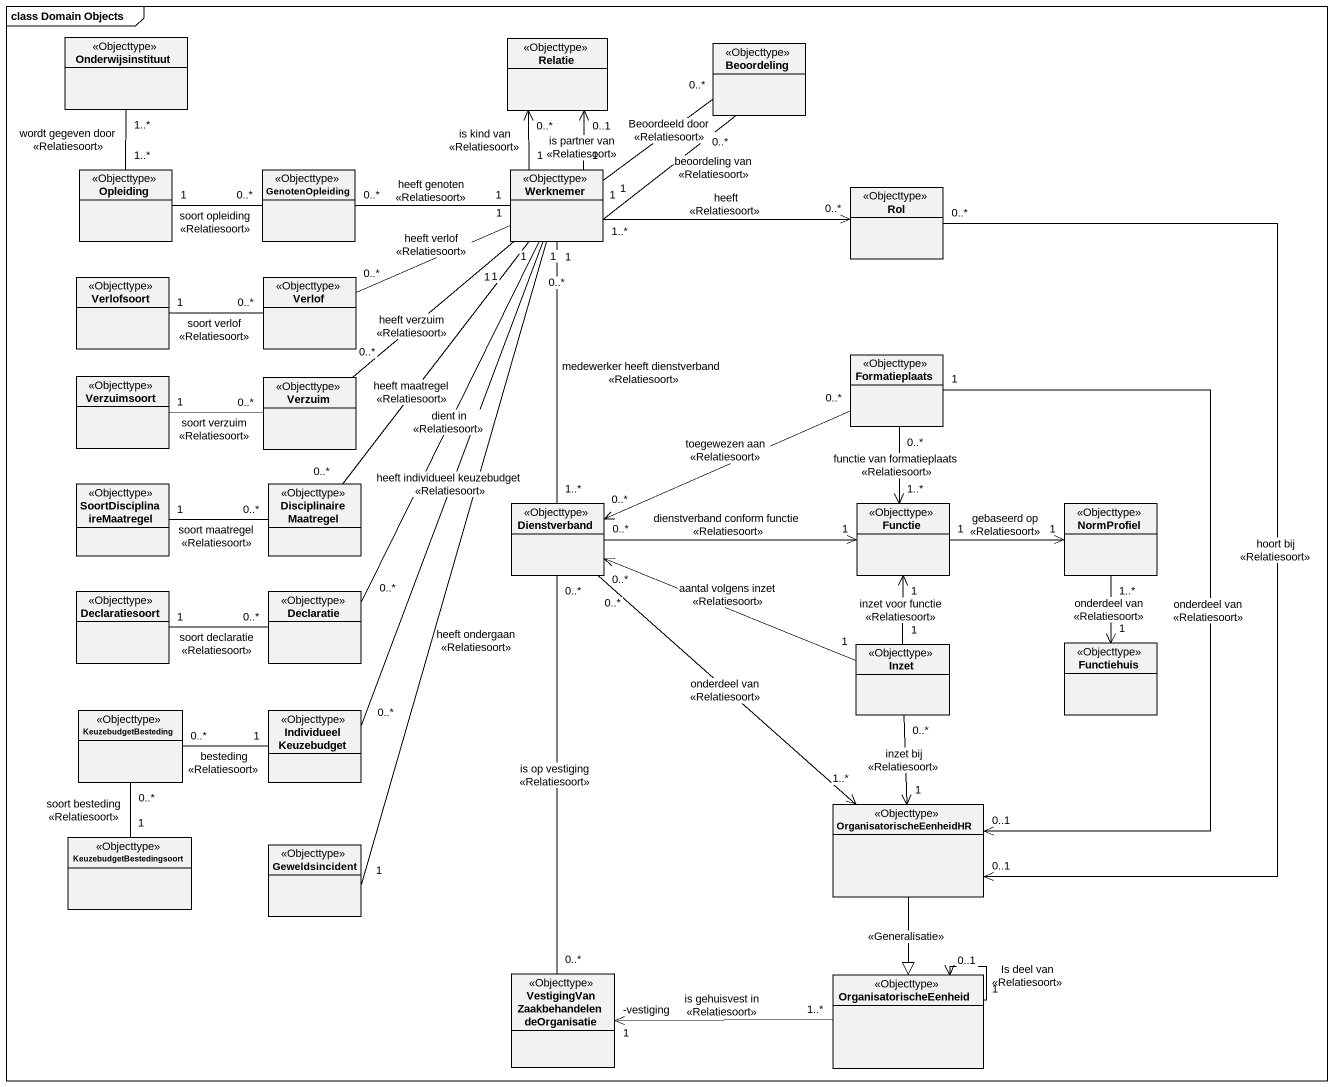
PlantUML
@startuml
mainframe class Domain Objects
hide circle
hide empty members
class Onderwijsinstituut <<Objecttype>>
class Relatie <<Objecttype>>
class Beoordeling <<Objecttype>>
class Opleiding <<Objecttype>>
class GenotenOpleiding <<Objecttype>>
class Werknemer <<Objecttype>>
class Rol <<Objecttype>>
class Verlofsoort <<Objecttype>>
class Verlof <<Objecttype>>
class Formatieplaats <<Objecttype>>
class Verzuimsoort <<Objecttype>>
class Verzuim <<Objecttype>>
class SoortDisciplinaireMaatregel <<Objecttype>>
class "Disciplinaire Maatregel" as Disciplinaire_Maatregel <<Objecttype>>
class Dienstverband <<Objecttype>>
class Functie <<Objecttype>>
class NormProfiel <<Objecttype>>
class Declaratiesoort <<Objecttype>>
class Declaratie <<Objecttype>>
class Inzet <<Objecttype>>
class Functiehuis <<Objecttype>>
class KeuzebudgetBesteding <<Objecttype>>
class "Individueel Keuzebudget" as Individueel_Keuzebudget <<Objecttype>>
class OrganisatorischeEenheidHR <<Objecttype>>
class KeuzebudgetBestedingsoort <<Objecttype>>
class Geweldsincident <<Objecttype>>
class "VestigingVanZaakbehandelendeOrganisatie" as VestigingVanZaakbehandelende <<Objecttype>>
class OrganisatorischeEenheid <<Objecttype>>
Relatie "0..*" <-- "1" Werknemer : is kind van\n<<Relatiesoort>>
Opleiding "1..*" -up- "1..*" Onderwijsinstituut : wordt gegeven door\n<<Relatiesoort>>
GenotenOpleiding "0..*" -left- "1" Opleiding : soort opleiding\n<<Relatiesoort>>
Werknemer "1" -up-> "0..1" Relatie : is partner van\n<<Relatiesoort>>
Werknemer "1" -up- "0..*" Beoordeling : beoordeling van\n<<Relatiesoort>>
Werknemer "1" -up- "0..*" Beoordeling : Beoordeeld door\n<<Relatiesoort>>
Werknemer "1" -left- "0..*" GenotenOpleiding : heeft genoten\n<<Relatiesoort>>
Werknemer "1..*" -right-> "0..*" Rol : heeft\n<<Relatiesoort>>
Werknemer "1" -left- "0..*" Verlof : heeft verlof\n<<Relatiesoort>>
Werknemer "1" -- "0..*" Verzuim : heeft verzuim\n<<Relatiesoort>>
Werknemer "1" -- "0..*" Disciplinaire_Maatregel : heeft maatregel\n<<Relatiesoort>>
Werknemer "1" -- "1..*" Dienstverband : medewerker heeft dienstverband\n<<Relatiesoort>>
Werknemer "1" -- "0..*" Declaratie : dient in\n<<Relatiesoort>>
Werknemer "0..*" -- "1" Geweldsincident : heeft ondergaan\n<<Relatiesoort>>
Rol "0..*" --> "0..1" OrganisatorischeEenheidHR : hoort bij\n<<Relatiesoort>>
Verlof "0..*" -left- "1" Verlofsoort : soort verlof\n<<Relatiesoort>>
Formatieplaats "0..*" -left-> "0..*" Dienstverband : toegewezen aan\n<<Relatiesoort>>
Formatieplaats "0..*" --> "1..*" Functie : functie van formatieplaats\n<<Relatiesoort>>
Formatieplaats "1" --> "0..1" OrganisatorischeEenheidHR : onderdeel van\n<<Relatiesoort>>
Verzuim "0..*" -left- "1" Verzuimsoort : soort verzuim\n<<Relatiesoort>>
Disciplinaire_Maatregel "0..*" -left- "1" SoortDisciplinaireMaatregel : soort maatregel\n<<Relatiesoort>>
Dienstverband "0..*" -right-> "1" Functie : dienstverband conform functie\n<<Relatiesoort>>
Dienstverband "0..*" --> "1..*" OrganisatorischeEenheidHR : onderdeel van\n<<Relatiesoort>>
Dienstverband "0..*" -- "0..*" VestigingVanZaakbehandelende : is op vestiging\n<<Relatiesoort>>
Functie "1" -right-> "1" NormProfiel : gebaseerd op\n<<Relatiesoort>>
NormProfiel "1..*" --> "1" Functiehuis : onderdeel van\n<<Relatiesoort>>
Declaratie "0..*" -left- "1" Declaratiesoort : soort declaratie\n<<Relatiesoort>>
Inzet "1" -left-> "0..*" Dienstverband : aantal volgens inzet\n<<Relatiesoort>>
Inzet "1" -up-> "1" Functie : inzet voor functie\n<<Relatiesoort>>
Inzet "0..*" --> "1" OrganisatorischeEenheidHR : inzet bij\n<<Relatiesoort>>
KeuzebudgetBesteding "0..*" -- "1" KeuzebudgetBestedingsoort : soort besteding\n<<Relatiesoort>>
Individueel_Keuzebudget "0..*" -up- "1" Werknemer : heeft individueel keuzebudget\n<<Relatiesoort>>
Individueel_Keuzebudget "1" -left- "0..*" KeuzebudgetBesteding : besteding\n<<Relatiesoort>>
OrganisatorischeEenheidHR --|> OrganisatorischeEenheid : <<Generalisatie>>
OrganisatorischeEenheid "1..*" -left-> "-vestiging\n1" VestigingVanZaakbehandelende : is gehuisvest in\n<<Relatiesoort>>
OrganisatorischeEenheid "1" --> "0..1" OrganisatorischeEenheid : Is deel van\n<<Relatiesoort>>
@enduml
